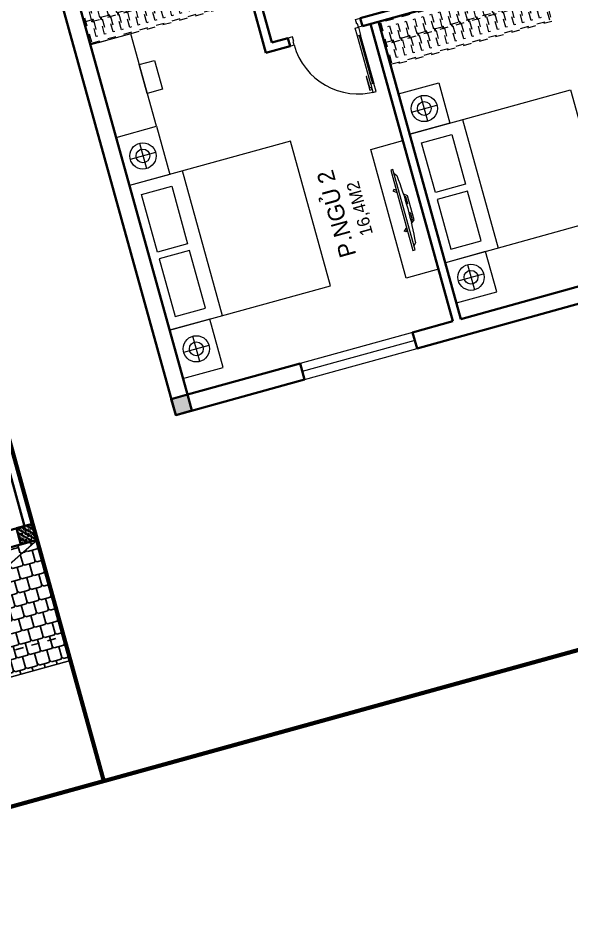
# Model space of a CAD drawing. Header units: metres. Extents: x 568332 to 569219, y 2065964 to 2066430.
# Drawn here: x 568531.91 to 568538.54, y 2066370.25 to 2066381.03 of the extents above; entities that cross this region are included whole.
import ezdxf

# ---------------------------------------------------------------- set-up
doc = ezdxf.new("R2010")
doc.units = ezdxf.units.M
for name, pattern in [('$AUDIT_BAD_LTYPE2', [0]), ('HIDDEN', [0.375, 0.25, -0.125]), ('X-5M-G-MB PHONGNGU$0$HIDDEN2', [0.1875, 0.125, -0.0625])]:
    doc.linetypes.add(name, pattern=pattern)
doc.layers.get('0').update_dxf_attribs({"linetype": 'CONTINUOUS'})
doc.layers.get('DEFPOINTS').update_dxf_attribs({"linetype": 'CONTINUOUS'})
for name, color, linetype, lineweight in [('-CONCRETE', 1, 'CONTINUOUS', 35), ('-DIM', 9, 'CONTINUOUS', 13), ('-DOOR', 137, 'CONTINUOUS', 9), ('-FURNITURE', 46, 'CONTINUOUS', 9), ('-HATCH', 8, 'CONTINUOUS', 5), ('-LINE1', 7, 'CONTINUOUS', 18), ('-STEEL1', 1, 'CONTINUOUS', 35), ('-TEXT', 7, 'CONTINUOUS', 15), ('-WALL', 4, 'CONTINUOUS', 35), ('TEXT25', 2, 'CONTINUOUS', 13)]:
    doc.layers.add(name, color=color, linetype=linetype, lineweight=lineweight)
doc.layers.add('-RANH GIOI LO DAT', color=12, linetype='CONTINUOUS')
doc.layers.add('13. NET HATCH', color=252, linetype='CONTINUOUS')
doc.styles.add('T1', font='', dxfattribs={"height": 200})
doc.styles.add('vnavanth', font='', dxfattribs={"width": 0.8})
doc.styles.get('T1').set_extended_font_data('VNgeometric Light')
doc.styles.get('vnavanth').set_extended_font_data('.VnAvantH')

# ---------------------------------------------------------------- blocks, each defined once
blk = doc.blocks.new('G1600')
for p, q in [((137477.0741823114, -212827.2147267315), (139077.0741823114, -212827.2147267327)), ((137227.6935681712, -213391.7193460799), (137227.6935681718, -213076.8871672568)), ((139326.4547964507, -213391.7193460799), (139326.4547964501, -213076.8871672568)), ((137385.1096575831, -213234.3032566686), (137070.2774787599, -213234.3032566681)), ((139169.0387070388, -213234.3032566686), (139483.870885862, -213234.3032566681))]:
    blk.add_line(p, q)
blk.add_lwpolyline([(137477.074182311, -213484.2147267315), (137477.0741823123, -211484.2147267315), (139077.0741823123, -211484.2147267327), (139077.074182311, -213484.2147267327), (137477.074182311, -213484.2147267315)])
for points in [[(136977.074182316, -213484.2147267311), (136977.0741823163, -212984.3917867657), (137477.0741823113, -212984.3917867661), (137477.074182311, -213484.2147267315)], [(137617.074182311, -213375.2147267316), (137617.0741823112, -212998.7147267316), (138234.5741823112, -212998.714726732), (138234.574182311, -213375.214726732)], [(138937.074182311, -213375.2147267325), (138937.0741823112, -212998.7147267325), (138319.5741823112, -212998.7147267321), (138319.574182311, -213375.2147267321)], [(139577.0741823059, -213484.2147267331), (139577.0741823062, -212984.3917867677), (139077.0741823113, -212984.3917867673), (139077.074182311, -213484.2147267327)]]:
    blk.add_lwpolyline(points, close=True)
for centre, radius in [((137227.6935681715, -213234.3032566684), 157.4160894116067), ((139326.4547964504, -213234.3032566684), 157.4160894116067), ((137227.6935681715, -213234.3032566684), 82.41608941160666), ((139326.4547964504, -213234.3032566684), 82.41608941160666)]:
    blk.add_circle(centre, radius)
blk = doc.blocks.new('*U232')
at = {"linetype": 'X-5M-G-MB PHONGNGU$0$HIDDEN2'}
for points in [[(0, 600.0000000004657), (0, 0), (2181.81817743508, -7.813323796610535e-10), (2181.81817743508, 599.9999999996843)], [(2161.81817743508, 579.999661371611), (2161.81817743508, 19.99966137161111), (20, 20.00000000046566), (20, 580.0000000004657)], [(2161.81817743508, 286.6991212946932), (2161.81817743508, 313.0991212946), (20, 313.0991212953813), (19.99999859370291, 286.6991212952417)], [(113.7817614636733, 319.1750910408318), (109.4317788550979, 319.1750910408318), (109.4317788550979, 280.441767644881), (113.7817614636733, 280.441767644881)], [(227.7817614636733, 319.1750910407849), (223.4317788550979, 319.1750910407849), (223.4317788550979, 280.4417676448341), (227.7817614636733, 280.4417676448341)], [(341.7817614636733, 319.175091040738), (337.4317788550979, 319.175091040738), (337.4317788550979, 280.4417676447872), (341.7817614636733, 280.4417676447872)], [(455.7817614636733, 319.1750910406911), (451.4317788550979, 319.1750910406911), (451.4317788550979, 280.4417676447403), (455.7817614636733, 280.4417676447403)], [(569.7817614636733, 319.1750910406442), (565.431778855098, 319.1750910406442), (565.431778855098, 280.4417676446934), (569.7817614636733, 280.4417676446934)], [(683.7817614636733, 319.1750910405973), (679.431778855098, 319.1750910405973), (679.431778855098, 280.4417676446465), (683.7817614636733, 280.4417676446465)], [(797.7817614636733, 319.1750910405504), (793.431778855098, 319.1750910405504), (793.431778855098, 280.4417676445996), (797.7817614636733, 280.4417676445996)], [(911.7817614636733, 319.1750910405035), (907.431778855098, 319.1750910405035), (907.431778855098, 280.4417676445527), (911.7817614636733, 280.4417676445527)], [(1025.781761463673, 319.1750910404566), (1021.431778855098, 319.1750910404566), (1021.431778855098, 280.4417676445057), (1025.781761463673, 280.4417676445057)], [(1139.781761463673, 319.1750910404097), (1135.431778855098, 319.1750910404097), (1135.431778855098, 280.4417676444588), (1139.781761463673, 280.4417676444588)], [(1253.781761463673, 319.1750910403628), (1249.431778855098, 319.1750910403628), (1249.431778855098, 280.4417676444119), (1253.781761463673, 280.4417676444119)], [(1367.781761463673, 319.1750910403159), (1363.431778855098, 319.1750910403159), (1363.431778855098, 280.441767644365), (1367.781761463673, 280.441767644365)], [(1481.781761463673, 319.175091040269), (1477.431778855098, 319.175091040269), (1477.431778855098, 280.4417676443181), (1481.781761463673, 280.4417676443181)], [(1595.781761463673, 319.175091040222), (1591.431778855098, 319.175091040222), (1591.431778855098, 280.4417676442712), (1595.781761463673, 280.4417676442712)], [(1709.781761463673, 319.1750910401751), (1705.431778855098, 319.1750910401751), (1705.431778855098, 280.4417676442243), (1709.781761463673, 280.4417676442243)], [(1823.781761463673, 319.1750910401282), (1819.431778855098, 319.1750910401282), (1819.431778855098, 280.4417676441774), (1823.781761463673, 280.4417676441774)], [(1937.781761463673, 319.1750910400813), (1933.431778855098, 319.1750910400813), (1933.431778855098, 280.4417676441305), (1937.781761463673, 280.4417676441305)], [(2051.781761463673, 319.1750910400344), (2047.431778855098, 319.1750910400344), (2047.431778855098, 280.4417676440836), (2051.781761463673, 280.4417676440836)]]:
    blk.add_lwpolyline(points, close=True, dxfattribs=at)
for points in [[(122.2409142897814, 313.1103512093413), (122.2409142897814, 515.2497102723445), (100.1765458012815, 515.2497102723445), (100.1765458012815, 313.1103512093413)], [(236.2409142897814, 313.1103512092944), (236.2409142897814, 515.2497102722975), (214.1765458012815, 515.2497102722975), (214.1765458012815, 313.1103512092944)], [(350.2409142897814, 313.1103512092475), (350.2409142897814, 515.2497102722507), (328.1765458012815, 515.2497102722507), (328.1765458012815, 313.1103512092475)], [(464.2409142897814, 313.1103512092006), (464.2409142897814, 515.2497102722037), (442.1765458012815, 515.2497102722037), (442.1765458012815, 313.1103512092006)], [(578.2409142897814, 313.1103512091537), (578.2409142897814, 515.2497102721569), (556.1765458012815, 515.2497102721569), (556.1765458012815, 313.1103512091537)], [(692.2409142897814, 313.1103512091068), (692.2409142897814, 515.24971027211), (670.1765458012815, 515.24971027211), (670.1765458012815, 313.1103512091068)], [(806.2409142897814, 313.1103512090599), (806.2409142897814, 515.249710272063), (784.1765458012815, 515.249710272063), (784.1765458012815, 313.1103512090599)], [(920.2409142897814, 313.110351209013), (920.2409142897814, 515.2497102720162), (898.1765458012815, 515.2497102720162), (898.1765458012815, 313.110351209013)], [(1034.240914289781, 313.1103512089661), (1034.240914289781, 515.2497102719692), (1012.176545801281, 515.2497102719692), (1012.176545801281, 313.1103512089661)], [(1148.240914289781, 313.1103512089192), (1148.240914289781, 515.2497102719224), (1126.176545801281, 515.2497102719224), (1126.176545801281, 313.1103512089192)], [(1262.240914289781, 313.1103512088723), (1262.240914289781, 515.2497102718754), (1240.176545801281, 515.2497102718754), (1240.176545801281, 313.1103512088723)], [(1376.240914289781, 313.1103512088254), (1376.240914289781, 515.2497102718285), (1354.176545801281, 515.2497102718285), (1354.176545801281, 313.1103512088254)], [(1490.240914289781, 313.1103512087785), (1490.240914289781, 515.2497102717816), (1468.176545801281, 515.2497102717816), (1468.176545801281, 313.1103512087785)], [(1604.240914289781, 313.1103512087315), (1604.240914289781, 515.2497102717347), (1582.176545801281, 515.2497102717347), (1582.176545801281, 313.1103512087315)], [(1718.240914289781, 313.1103512086846), (1718.240914289781, 515.2497102716878), (1696.176545801281, 515.2497102716878), (1696.176545801281, 313.1103512086846)], [(1832.240914289781, 313.1103512086377), (1832.240914289781, 515.2497102716409), (1810.176545801281, 515.2497102716409), (1810.176545801281, 313.1103512086377)], [(1946.240914289781, 313.1103512085908), (1946.240914289781, 515.2497102715939), (1924.176545801281, 515.2497102715939), (1924.176545801281, 313.1103512085908)], [(2060.240914289781, 313.1103512085439), (2060.240914289781, 515.2497102715471), (2038.176545801281, 515.2497102715471), (2038.176545801281, 313.1103512085439)], [(100.1765458012815, 286.7103512094345), (100.1765458012815, 92.0852110228024), (122.2409142897814, 92.0852110228024), (122.2409142897814, 286.7103512094345)], [(214.1765458012815, 286.7103512093876), (214.1765458012815, 92.08521102275549), (236.2409142897814, 92.08521102275549), (236.2409142897814, 286.7103512093876)], [(328.1765458012815, 286.7103512093407), (328.1765458012815, 92.08521102270858), (350.2409142897814, 92.08521102270858), (350.2409142897814, 286.7103512093407)], [(442.1765458012815, 286.7103512092938), (442.1765458012815, 92.08521102266168), (464.2409142897814, 92.08521102266168), (464.2409142897814, 286.7103512092938)], [(556.1765458012815, 286.7103512092469), (556.1765458012815, 92.08521102261477), (578.2409142897814, 92.08521102261477), (578.2409142897814, 286.7103512092469)], [(670.1765458012815, 286.7103512092), (670.1765458012815, 92.08521102256786), (692.2409142897814, 92.08521102256786), (692.2409142897814, 286.7103512092)], [(784.1765458012815, 286.7103512091531), (784.1765458012815, 92.08521102252095), (806.2409142897814, 92.08521102252095), (806.2409142897814, 286.7103512091531)], [(898.1765458012815, 286.7103512091062), (898.1765458012815, 92.08521102247404), (920.2409142897814, 92.08521102247404), (920.2409142897814, 286.7103512091062)], [(1012.176545801281, 286.7103512090592), (1012.176545801281, 92.08521102242715), (1034.240914289781, 92.08521102242715), (1034.240914289781, 286.7103512090592)], [(1126.176545801281, 286.7103512090123), (1126.176545801281, 92.08521102238024), (1148.240914289781, 92.08521102238024), (1148.240914289781, 286.7103512090123)], [(1240.176545801281, 286.7103512089654), (1240.176545801281, 92.08521102233333), (1262.240914289781, 92.08521102233333), (1262.240914289781, 286.7103512089654)], [(1354.176545801281, 286.7103512089186), (1354.176545801281, 92.08521102228642), (1376.240914289781, 92.08521102228642), (1376.240914289781, 286.7103512089186)], [(1468.176545801281, 286.7103512088717), (1468.176545801281, 92.0852110222395), (1490.240914289781, 92.0852110222395), (1490.240914289781, 286.7103512088717)], [(1582.176545801281, 286.7103512088247), (1582.176545801281, 92.0852110221926), (1604.240914289781, 92.0852110221926), (1604.240914289781, 286.7103512088247)], [(1696.176545801281, 286.7103512087778), (1696.176545801281, 92.0852110221457), (1718.240914289781, 92.0852110221457), (1718.240914289781, 286.7103512087778)], [(1810.176545801281, 286.7103512087309), (1810.176545801281, 92.08521102209879), (1832.240914289781, 92.08521102209879), (1832.240914289781, 286.7103512087309)], [(1924.176545801281, 286.710351208684), (1924.176545801281, 92.08521102205188), (1946.240914289781, 92.08521102205188), (1946.240914289781, 286.710351208684)], [(2038.176545801281, 286.7103512086371), (2038.176545801281, 92.08521102200497), (2060.240914289781, 92.08521102200497), (2060.240914289781, 286.7103512086371)]]:
    blk.add_lwpolyline(points, dxfattribs=at)
blk = doc.blocks.new('A$C8a974c9c')
for p, q in [((1750.087982669494, 2957.416116623174), (1750.087982669657, 2642.58393779996)), ((1592.671893257969, 2800.000027211493), (1907.504072081182, 2800.000027211652)), ((1342.999452652235, 2500.000027214177), (1342.999452652119, 700.000027214177)), ((1750.087982669345, 242.5839378051005), (1750.087982669549, 557.4161166283138)), ((1592.67189325784, 400.0000272168018), (1907.504072081053, 400.0000272166017))]:
    blk.add_line(p, q)
for points in [[(1999.999452652235, 3100.000027209127), (1500.176512686827, 3100.000027209127), (1500.176512686827, 2500.000027214177), (1999.999452652235, 2500.000027214177)], [(1890.999452652235, 2360.000027214177), (1514.499452652235, 2360.000027214177), (1514.499452652148, 1642.500027214177), (1890.999452652148, 1642.500027214177)], [(1890.99945265209, 840.000027214177), (1514.49945265209, 840.000027214177), (1514.499452652148, 1557.500027214177), (1890.999452652148, 1557.500027214177)], [(1999.999452652119, 100.0000272192265), (1500.17651268671, 100.0000272192265), (1500.17651268671, 700.000027214177), (1999.999452652119, 700.000027214177)]]:
    blk.add_lwpolyline(points, close=True)
blk.add_lwpolyline([(1999.999452652235, 2500.000027214177), (-0.0005473477649502456, 2500.000027214177), (-0.0005473478813655674, 700.000027214177), (1999.999452652119, 700.000027214177), (1999.999452652235, 2500.000027214177)])
for centre, radius in [((1750.087982669561, 2800.000027211581), 157.4160894116067), ((1750.087982669561, 2800.000027211581), 82.41608941160666), ((1750.087982669432, 400.0000272166926), 157.4160894116067), ((1750.087982669432, 400.0000272166926), 82.41608941160666)]:
    blk.add_circle(centre, radius)
blk = doc.blocks.new('XR.MB.LM123$0$tvi 1')
blk.add_lwpolyline([(28.54445810673496, -2.291926648467779e-10), (28.54445810673496, -999.9999999999964), (-7.275957614183426e-12, -1000), (0, 0)], close=True)
for points in [[(28.54445810680045, -50.31958968611434), (52.37372755713295, -80.86315460130209)], [(-24.09820395050338, -235.5599978379832), (-39.09879504836863, -251.7939635238108)], [(0, -284.7849796677438), (-39.09879504836863, -251.7939635238108)], [(0, -255.9952397129928), (-24.09820395050338, -235.5599978379832)], [(69.66229681991535, -315.0836646851385), (111.1934016081432, -350.2927865858655), (111.193401608034, -649.712917566063), (69.68611289083492, -684.9110379843005)], [(89.09002233762294, -445.7449799550195), (89.09002233762294, -359.9578938602899), (70.91298945683957, -344.6203678706661)], [(89.09002233762294, -445.7449799550195), (73.49991829216015, -445.7449799550232)], [(89.09002233768115, -554.2550200447404), (89.09002233773936, -640.0421061392371), (70.91298945678864, -655.3796321293303)], [(89.09002233768115, -554.2550200447404), (73.49991829216015, -554.2550200447404)], [(0, -715.2150203320198), (-39.09879504836863, -748.2060364759491)], [(-24.09820395050338, -764.4400021620095), (-39.09879504836863, -748.2060364759491)], [(0, -744.004760287), (-24.09820395050338, -764.4400021620095)], [(28.54445810674224, -949.680410313882), (52.37372755713295, -919.1368453984578)]]:
    blk.add_lwpolyline(points)
blk.add_arc((-4025.16618952866, -499.9999999999964), 4099.025185406737, 354.1310878512652, 5.868912148527433)
blk = doc.blocks.new('*U149')
at = {"linetype": '$AUDIT_BAD_LTYPE2'}
for p, q in [((70, 100), (70, 699.9999999999982)), ((90, 699.9999999999982), (90, 100))]:
    blk.add_line(p, q, dxfattribs=at)
for points in [[(50, 699.9999999999982), (90, 699.9999999999982), (90, 799.9999999999982), (50, 799.9999999999982), (50, 699.9999999999982)], [(50, 702.9059272893337), (50, 100)], [(50, 100), (90, 100), (90, 0), (50, 0), (50, 100)]]:
    blk.add_lwpolyline(points)
for points in [[(118.2698876160139, 594.5156181119073), (118.2698876160139, 764.1349438079906), (90, 764.1349438079906), (90, 735.8650561920058), (112.6159100928053, 735.8650561920058), (112.6159100928053, 594.5156181119073)], [(0, 0), (50, 0), (50, -40), (60, -40), (60, -99.99999999999272), (0, -99.99999999999272)], [(899.9999999999982, 1.3252863207713e-28), (849.9999999999982, 1.3252863207713e-28), (849.9999999999982, -40.00000000000001), (839.9999999999982, -40.00000000000001), (839.9999999999982, -99.99999999999272), (899.9999999999982, -99.99999999999272)]]:
    blk.add_lwpolyline(points, close=True)
at = {"linetype": '$AUDIT_BAD_LTYPE2', "ltscale": 0.3}
blk.add_arc((50, 0), 799.9999999999982, 0, 90, dxfattribs=at)
blk = doc.blocks.new('*U168')
at = {"linetype": 'X-5M-G-MB PHONGNGU$0$HIDDEN2'}
for points in [[(0, 600.0000000004657), (0, 0), (2181.818181820297, -7.813323814654285e-10), (2181.818181820297, 599.9999999996843)], [(2161.818181820297, 579.999661371611), (2161.818181820297, 19.99966137161111), (20, 20.00000000046566), (20, 580.0000000004657)], [(2161.818181820297, 286.6991212946932), (2161.818181820297, 313.0991212946), (20, 313.0991212953813), (19.99999859370291, 286.6991212952417)], [(113.7817614636733, 319.1750910408318), (109.4317788550979, 319.1750910408318), (109.4317788550979, 280.441767644881), (113.7817614636733, 280.441767644881)], [(227.7817614636733, 319.1750910407849), (223.4317788550979, 319.1750910407849), (223.4317788550979, 280.4417676448341), (227.7817614636733, 280.4417676448341)], [(341.7817614636733, 319.175091040738), (337.4317788550979, 319.175091040738), (337.4317788550979, 280.4417676447872), (341.7817614636733, 280.4417676447872)], [(455.7817614636733, 319.1750910406911), (451.4317788550979, 319.1750910406911), (451.4317788550979, 280.4417676447403), (455.7817614636733, 280.4417676447403)], [(569.7817614636733, 319.1750910406442), (565.431778855098, 319.1750910406442), (565.431778855098, 280.4417676446934), (569.7817614636733, 280.4417676446934)], [(683.7817614636733, 319.1750910405973), (679.431778855098, 319.1750910405973), (679.431778855098, 280.4417676446465), (683.7817614636733, 280.4417676446465)], [(797.7817614636733, 319.1750910405504), (793.431778855098, 319.1750910405504), (793.431778855098, 280.4417676445996), (797.7817614636733, 280.4417676445996)], [(911.7817614636733, 319.1750910405035), (907.431778855098, 319.1750910405035), (907.431778855098, 280.4417676445527), (911.7817614636733, 280.4417676445527)], [(1025.781761463673, 319.1750910404566), (1021.431778855098, 319.1750910404566), (1021.431778855098, 280.4417676445057), (1025.781761463673, 280.4417676445057)], [(1139.781761463673, 319.1750910404097), (1135.431778855098, 319.1750910404097), (1135.431778855098, 280.4417676444588), (1139.781761463673, 280.4417676444588)], [(1253.781761463673, 319.1750910403628), (1249.431778855098, 319.1750910403628), (1249.431778855098, 280.4417676444119), (1253.781761463673, 280.4417676444119)], [(1367.781761463673, 319.1750910403159), (1363.431778855098, 319.1750910403159), (1363.431778855098, 280.441767644365), (1367.781761463673, 280.441767644365)], [(1481.781761463673, 319.175091040269), (1477.431778855098, 319.175091040269), (1477.431778855098, 280.4417676443181), (1481.781761463673, 280.4417676443181)], [(1595.781761463673, 319.175091040222), (1591.431778855098, 319.175091040222), (1591.431778855098, 280.4417676442712), (1595.781761463673, 280.4417676442712)], [(1709.781761463673, 319.1750910401751), (1705.431778855098, 319.1750910401751), (1705.431778855098, 280.4417676442243), (1709.781761463673, 280.4417676442243)], [(1823.781761463673, 319.1750910401282), (1819.431778855098, 319.1750910401282), (1819.431778855098, 280.4417676441774), (1823.781761463673, 280.4417676441774)], [(1937.781761463673, 319.1750910400813), (1933.431778855098, 319.1750910400813), (1933.431778855098, 280.4417676441305), (1937.781761463673, 280.4417676441305)], [(2051.781761463673, 319.1750910400344), (2047.431778855098, 319.1750910400344), (2047.431778855098, 280.4417676440836), (2051.781761463673, 280.4417676440836)]]:
    blk.add_lwpolyline(points, close=True, dxfattribs=at)
for points in [[(122.2409142897814, 313.1103512093413), (122.2409142897814, 515.2497102723445), (100.1765458012815, 515.2497102723445), (100.1765458012815, 313.1103512093413)], [(236.2409142897814, 313.1103512092944), (236.2409142897814, 515.2497102722975), (214.1765458012815, 515.2497102722975), (214.1765458012815, 313.1103512092944)], [(350.2409142897814, 313.1103512092475), (350.2409142897814, 515.2497102722507), (328.1765458012815, 515.2497102722507), (328.1765458012815, 313.1103512092475)], [(464.2409142897814, 313.1103512092006), (464.2409142897814, 515.2497102722037), (442.1765458012815, 515.2497102722037), (442.1765458012815, 313.1103512092006)], [(578.2409142897814, 313.1103512091537), (578.2409142897814, 515.2497102721569), (556.1765458012815, 515.2497102721569), (556.1765458012815, 313.1103512091537)], [(692.2409142897814, 313.1103512091068), (692.2409142897814, 515.24971027211), (670.1765458012815, 515.24971027211), (670.1765458012815, 313.1103512091068)], [(806.2409142897814, 313.1103512090599), (806.2409142897814, 515.249710272063), (784.1765458012815, 515.249710272063), (784.1765458012815, 313.1103512090599)], [(920.2409142897814, 313.110351209013), (920.2409142897814, 515.2497102720162), (898.1765458012815, 515.2497102720162), (898.1765458012815, 313.110351209013)], [(1034.240914289781, 313.1103512089661), (1034.240914289781, 515.2497102719692), (1012.176545801281, 515.2497102719692), (1012.176545801281, 313.1103512089661)], [(1148.240914289781, 313.1103512089192), (1148.240914289781, 515.2497102719224), (1126.176545801281, 515.2497102719224), (1126.176545801281, 313.1103512089192)], [(1262.240914289781, 313.1103512088723), (1262.240914289781, 515.2497102718754), (1240.176545801281, 515.2497102718754), (1240.176545801281, 313.1103512088723)], [(1376.240914289781, 313.1103512088254), (1376.240914289781, 515.2497102718285), (1354.176545801281, 515.2497102718285), (1354.176545801281, 313.1103512088254)], [(1490.240914289781, 313.1103512087785), (1490.240914289781, 515.2497102717816), (1468.176545801281, 515.2497102717816), (1468.176545801281, 313.1103512087785)], [(1604.240914289781, 313.1103512087315), (1604.240914289781, 515.2497102717347), (1582.176545801281, 515.2497102717347), (1582.176545801281, 313.1103512087315)], [(1718.240914289781, 313.1103512086846), (1718.240914289781, 515.2497102716878), (1696.176545801281, 515.2497102716878), (1696.176545801281, 313.1103512086846)], [(1832.240914289781, 313.1103512086377), (1832.240914289781, 515.2497102716409), (1810.176545801281, 515.2497102716409), (1810.176545801281, 313.1103512086377)], [(1946.240914289781, 313.1103512085908), (1946.240914289781, 515.2497102715939), (1924.176545801281, 515.2497102715939), (1924.176545801281, 313.1103512085908)], [(2060.240914289781, 313.1103512085439), (2060.240914289781, 515.2497102715471), (2038.176545801281, 515.2497102715471), (2038.176545801281, 313.1103512085439)], [(100.1765458012815, 286.7103512094345), (100.1765458012815, 92.0852110228024), (122.2409142897814, 92.0852110228024), (122.2409142897814, 286.7103512094345)], [(214.1765458012815, 286.7103512093876), (214.1765458012815, 92.08521102275549), (236.2409142897814, 92.08521102275549), (236.2409142897814, 286.7103512093876)], [(328.1765458012815, 286.7103512093407), (328.1765458012815, 92.08521102270858), (350.2409142897814, 92.08521102270858), (350.2409142897814, 286.7103512093407)], [(442.1765458012815, 286.7103512092938), (442.1765458012815, 92.08521102266168), (464.2409142897814, 92.08521102266168), (464.2409142897814, 286.7103512092938)], [(556.1765458012815, 286.7103512092469), (556.1765458012815, 92.08521102261477), (578.2409142897814, 92.08521102261477), (578.2409142897814, 286.7103512092469)], [(670.1765458012815, 286.7103512092), (670.1765458012815, 92.08521102256786), (692.2409142897814, 92.08521102256786), (692.2409142897814, 286.7103512092)], [(784.1765458012815, 286.7103512091531), (784.1765458012815, 92.08521102252095), (806.2409142897814, 92.08521102252095), (806.2409142897814, 286.7103512091531)], [(898.1765458012815, 286.7103512091062), (898.1765458012815, 92.08521102247404), (920.2409142897814, 92.08521102247404), (920.2409142897814, 286.7103512091062)], [(1012.176545801281, 286.7103512090592), (1012.176545801281, 92.08521102242715), (1034.240914289781, 92.08521102242715), (1034.240914289781, 286.7103512090592)], [(1126.176545801281, 286.7103512090123), (1126.176545801281, 92.08521102238024), (1148.240914289781, 92.08521102238024), (1148.240914289781, 286.7103512090123)], [(1240.176545801281, 286.7103512089654), (1240.176545801281, 92.08521102233333), (1262.240914289781, 92.08521102233333), (1262.240914289781, 286.7103512089654)], [(1354.176545801281, 286.7103512089186), (1354.176545801281, 92.08521102228642), (1376.240914289781, 92.08521102228642), (1376.240914289781, 286.7103512089186)], [(1468.176545801281, 286.7103512088717), (1468.176545801281, 92.0852110222395), (1490.240914289781, 92.0852110222395), (1490.240914289781, 286.7103512088717)], [(1582.176545801281, 286.7103512088247), (1582.176545801281, 92.0852110221926), (1604.240914289781, 92.0852110221926), (1604.240914289781, 286.7103512088247)], [(1696.176545801281, 286.7103512087778), (1696.176545801281, 92.0852110221457), (1718.240914289781, 92.0852110221457), (1718.240914289781, 286.7103512087778)], [(1810.176545801281, 286.7103512087309), (1810.176545801281, 92.08521102209879), (1832.240914289781, 92.08521102209879), (1832.240914289781, 286.7103512087309)], [(1924.176545801281, 286.710351208684), (1924.176545801281, 92.08521102205188), (1946.240914289781, 92.08521102205188), (1946.240914289781, 286.710351208684)], [(2038.176545801281, 286.7103512086371), (2038.176545801281, 92.08521102200497), (2060.240914289781, 92.08521102200497), (2060.240914289781, 286.7103512086371)]]:
    blk.add_lwpolyline(points, dxfattribs=at)
blk = doc.blocks.new('A$C5C575821')
at = {"layer": '-CONCRETE'}
h = blk.add_hatch(color=256, dxfattribs=at)
h.dxf.hatch_style = 1
h.paths.add_polyline_path([(-0.00237559899687767, 200.0000000000146), (-0.00237559899687767, 1.455191522836685e-11), (199.9976244010031, 1.455191522836685e-11), (199.9976244010031, 200.0000000000146)])
blk.add_lwpolyline([(-0.00237559899687767, 1.455191522836685e-11), (199.9976244010031, 1.455191522836685e-11), (199.9976244010031, 200.0000000000146), (-0.00237559899687767, 200.0000000000146)], close=True, dxfattribs=at)
blk = doc.blocks.new('M32-T3')
at = {"layer": '-DOOR'}
blk.add_lwpolyline([(198666.3236627033, -1019855.613584774), (198466.3236627033, -1019855.613584774), (198466.3236627033, -1021255.613584774), (198666.3236627033, -1021255.613584774)], close=True, dxfattribs=at)
blk.add_lwpolyline([(198566.3236627033, -1021255.613584774), (198566.3236627032, -1019855.613584774)], dxfattribs=at)
at = {"layer": '-FURNITURE'}
for points in [[(203016.3236621025, -1018455.591068467), (201866.3236626932, -1018455.591068499), (201866.3236626932, -1018955.414008529), (203016.3236621025, -1018955.414008497)], [(202273.1498006438, -1018955.414008497), (202633.7859769505, -1018955.414008497), (202633.7859769505, -1019145.595789293), (202273.1498006438, -1019145.595789293)], [(199313.1667101224, -1021355.590475513), (200913.1667101224, -1021355.590476022), (200913.1667100523, -1021755.591068978), (199313.1667100523, -1021755.59106847)]]:
    blk.add_lwpolyline(points, close=True, dxfattribs=at)
at = {"layer": '-RANH GIOI LO DAT', "linetype": 'HIDDEN', "ltscale": 10, "const_width": 50}
blk.add_lwpolyline([(199451.4178575455, -1036598.047237429), (205466.3236621032, -1036132.558427745), (205466.3236621025, -1016255.591068573), (194466.3236619882, -1016255.591068438), (194466.3236616741, -1031983.839740519)], close=True, dxfattribs=at)
at = {"layer": '-WALL'}
for p, q in [((203966.3236621023, -1018255.591068474), (198466.323662703, -1018255.591068474)), ((198466.323662703, -1018255.591068474), (198466.323662703, -1019855.613584774)), ((203566.3236621025, -1018455.591068423), (198666.3236627033, -1018455.591068603)), ((198666.3236627033, -1018455.591068603), (198666.3236627033, -1019855.613584774)), ((198666.3236627033, -1019855.613584774), (198466.323662703, -1019855.613584774)), ((202366.3236620963, -1020754.662153993), (202366.3236620963, -1020455.591068467)), ((202366.3236620963, -1020455.591068467), (203566.3236621024, -1020455.591068467)), ((202466.3236620963, -1020754.662153993), (202466.3236620963, -1020555.591068467)), ((202466.3236620963, -1020555.591068467), (203566.3236621024, -1020555.591068467)), ((202366.3236620963, -1020754.662153993), (202466.3236620963, -1020754.662153993)), ((198466.3236627033, -1021255.613584774), (198466.3236627033, -1026756.426890617)), ((198666.3236627033, -1021255.613584774), (198466.3236627033, -1021255.613584774)), ((198666.3236627033, -1021255.613584774), (198666.3236627033, -1021755.59106847)), ((202366.3236620963, -1021655.59106847), (202366.3236620963, -1024911.722137369)), ((202366.3236620963, -1021655.59106847), (202466.3236620963, -1021655.59106847)), ((202466.3236620963, -1021655.59106847), (202466.3236620963, -1024911.722137369)), ((198666.3236627033, -1021755.59106847), (202366.3236620963, -1021755.59106847)), ((198666.3236627033, -1021855.59106847), (198666.3236627033, -1025955.426890617)), ((198666.3236627033, -1021855.59106847), (202366.3236620963, -1021855.59106847))]:
    blk.add_line(p, q, dxfattribs=at)
at = {"layer": '-DOOR', "rotation": 90.00000000000001}
blk.add_blockref('*U149', (202366.3236620963, -1021654.662153993), dxfattribs=at)
at = {"layer": '-FURNITURE'}
for name, p, rotation in [('A$C8a974c9c', (201966.3236899124, -1020455.413461149), 90.00000000000001), ('G1600', (338443.3978450096, -1235339.805795202), 180)]:
    blk.add_blockref(name, p, dxfattribs=dict(at, rotation=rotation))
at = {"layer": '-FURNITURE', "extrusion": (0, 0, -1), "xscale": 0.916666666665974, "yscale": 0.916666666665974, "zscale": -0.916666666665974, "rotation": 270}
for name, p in [('*U168', (-203566.3236621025, -1018455.591068467)), ('*U232', (-202366.3236620963, -1021855.59106847))]:
    blk.add_blockref(name, p, dxfattribs=at)
at = {"layer": '-FURNITURE', "extrusion": (0, 0, -1), "rotation": 269.9963102775856}
blk.add_blockref('XR.MB.LM123$0$tvi 1', (-199612.4691687473, -1021520.984212178), dxfattribs=at)
at = {"layer": '-WALL', "xscale": -1}
blk.add_blockref('A$C5C575821', (198666.321287104, -1018455.591068475), dxfattribs=at)
at = {"layer": '-TEXT', "color": 2, "style": 'vnavanth'}
blk.add_text('p.ngñ 2', height=199.9591899200177, dxfattribs=at).set_placement((199743.698705249, -1020854.81701907))
at = {"layer": 'TEXT25', "style": 'T1'}
blk.add_text('16,4M2', height=150, rotation=359.9999999899487, dxfattribs=at).set_placement((199932.1961892015, -1021114.107758923))
blk = doc.blocks.new('18x35')
at = {"layer": '-HATCH'}
h = blk.add_hatch(dxfattribs=at)
h.set_pattern_fill('CHAU-01', color=256, scale=10, angle=-1.272221872585407e-14, pattern_type=2)
h.set_pattern_definition([(49.99999999999999, (0, 0), (71.72601826007535, -6.275213498259527), [7.5, -82.5]), (355, (0, 0), (-13.87513336129999, 75.21921337000119), [6, -66]), (100.4514, (5.977167999997619, -0.5229339999999638), (57.85093817140217, 68.94395420609534), [6.374019000000001, -70.1142112]), (46.18419999999998, (0, 20), (106.7241048625644, -16.55190143290183), [11.25, -123.75]), (96.63559999999998, (8.89367449999554, 18.62066930000003), (93.46627055487036, 97.41178709004416), [9.561028799999994, -105.1713]), (351.1842, (0, 20), (93.46619451336275, 97.41186009253245), [9, -99]), (20.99999999999998, (10, 15), (59.69070521184616, -40.2618890665339), [7.5, -82.5]), (326.0000000000001, (10, 15), (24.33153319215819, 72.5150045046853), [6, -66]), (71.45139999999999, (14.97422329999972, 11.64483940000002), (84.022262858149, 32.25304967099522), [6.374019000000001, -70.1142112]), (37.49999999999998, (0, 0), (1.215985531729074, 33.28938538313115), [0, -65.19999999999999, 0, -67, 0, -66.25]), (7.499999999999987, (0, 0), (26.30695374421487, 39.44117118823602), [0, -38.2, 0, -63.7, 0, -25.25]), (327.5, (-22.30000000000291, 0), (53.3822436172409, -2.255487173437988), [0, -25, 0, -78, 0, -103.5]), (317.5, (-32.30000000000291, 0), (58.31861693423862, 10.01049823323176), [0, -32.5, 0, -51.8, 0, -73.5]), (44.99999999999999, (0, 0), (-30.05203820042826, 30.05203820042828), []), (44.99999999999999, (0, 12.25), (-30.05203820042826, 30.05203820042828), [])])
h.paths.add_polyline_path([(96508.03118051568, 47993.04977023201), (96508.03118051568, 47793.04977023201), (96708.03118051568, 47793.04977023201), (96708.03118051568, 47993.04977023201)])
at = {"layer": '-STEEL1'}
blk.add_lwpolyline([(96508.03118051568, 47793.04977023201), (96708.03118051568, 47793.04977023201), (96708.03118051568, 47993.04977023201), (96508.03118051568, 47993.04977023201)], close=True, dxfattribs=at)
blk = doc.blocks.new('M1-T3')
at = {"layer": '13. NET HATCH'}
h = blk.add_hatch(dxfattribs=at)
h.set_pattern_fill('MAIGO-12', color=256, scale=300)
h.set_pattern_definition([(0, (-46196.35689473167, 2410.747047374218), (75, 150), [120, -30, 120, -30]), (90, (-46211.35689473167, 2425.747047374218), (-74.99999999999999, 150), [135, -165]), (45, (-46226.35689473167, 2410.747047374218), (75.00000000142687, 150.0000000028537), [21.213203436, -403.0508652]), (135, (-46196.35689473167, 2410.747047374218), (-75.00000000142686, 150.0000000028537), [21.213203436, -403.0508652])])
edge = h.paths.add_edge_path()
edge.add_line((191581.8515094951, 32452.07920314984), (194681.854696395, 32452.07920314984))
edge.add_line((194681.854696395, 32452.07920314984), (191581.9124009378, 33951.64109416441))
edge.add_line((191581.9124009378, 33951.64109416441), (191581.8478786649, 32452.07920314984))
h = blk.add_hatch(dxfattribs=at)
h.set_pattern_fill('MAIGO-12', color=256, scale=300, angle=90)
h.set_pattern_definition([(90, (-46286.35689473167, 2500.747047374218), (-150, 75.00000000000001), [120, -30, 120, -30]), (180, (-46301.35689473167, 2485.747047374218), (-150, -74.99999999999997), [135, -165]), (135, (-46286.35689473167, 2470.747047374218), (-150.0000000028537, 75.00000000142688), [21.213203436, -403.0508652]), (225, (-46286.35689473167, 2500.747047374218), (-150.0000000028537, -75.00000000142684), [21.213203436, -403.0508652])])
h.paths.add_polyline_path([(191581.9124009378, 33951.64109416441), (194681.854696395, 33952.07920314984), (194681.854696395, 32452.07920314984)])
at = {"layer": '-CONCRETE', "color": 1, "linetype": 'HIDDEN', "ltscale": 10, "const_width": 50}
blk.add_lwpolyline([(191581.7177010371, 50951.98888872014), (197581.6939540912, 50951.98888872005), (197581.7429788466, 30952.01227472891), (191581.7667257926, 30952.01227472891)], close=True, dxfattribs=at)
at = {"layer": '-LINE1', "lineweight": 18}
blk.add_lwpolyline([(191581.7411493842, 50951.93153578669), (197581.7174024383, 50951.9315357866), (197581.7664271937, 30951.95492153367), (191581.7901741396, 30951.95492153367)], close=True, dxfattribs=at)
at = {"layer": '-LINE1'}
blk.add_lwpolyline([(194681.854696395, 32452.07920314984), (191581.8478786649, 32452.07920314984), (191581.8478786649, 33951.64109416441), (194681.854696395, 33951.64109416441)], close=True, dxfattribs=at)
for points in [[(191581.8515094951, 32452.07920314984), (194681.854696395, 32452.07920314984), (191581.9124009378, 33951.64109416441), (191581.9124009378, 33951.64109416441), (191581.8478786649, 32452.07920314984)], [(191581.9124009378, 33951.64109416441), (194681.854696395, 33952.07920314984), (194681.854696395, 32452.07920314984), (191581.9124009378, 33951.64109416441)]]:
    blk.add_lwpolyline(points, dxfattribs=at)
at = {"layer": '-WALL'}
for p, q in [((191581.8478786649, 33951.64109416441), (191581.8478786809, 43452.06833831834)), ((191681.7713520145, 38551.57990947185), (191681.7713520063, 34151.64109416441)), ((191681.7713520063, 34151.64109416441), (192581.8478786653, 34151.64109416441)), ((191581.8478786649, 33951.64109416441), (192581.8478786653, 33951.64109416441)), ((191581.9124009378, 33951.64109416441), (192581.912400938, 33951.64109416441))]:
    blk.add_line(p, q, dxfattribs=at)
at = {"layer": 'DEFPOINTS', "linetype": 'HIDDEN', "ltscale": 5}
blk.add_lwpolyline([(194381.854696395, 32752.07920314984), (191581.8546963948, 32752.07920314984), (191581.8546963948, 33952.07920314984), (194381.854696395, 33952.07920314984)], close=True, dxfattribs=at)
at = {"layer": '-STEEL1'}
blk.add_blockref('18x35', (95073.7148716847, -13841.29724864391), dxfattribs=at)

msp = doc.modelspace()

# ---------------------------------------------------------------- block references
at = {"layer": '-DIM', "xscale": 0.001, "yscale": 0.001, "zscale": 0.001, "rotation": 105.4590240808033}
msp.add_blockref('M32-T3', (567605.2885759645, 2065913.567334296), dxfattribs=at)

# ---------------------------------------------------------------- next in the draw order: block references
at = {"layer": '-DIM', "xscale": -0.001, "yscale": 0.001, "zscale": 0.001, "rotation": 15.45900309534941}
msp.add_blockref('M1-T3', (568725.8434435407, 2066393.114172314), dxfattribs=at)

doc.saveas('drawing.dxf')
